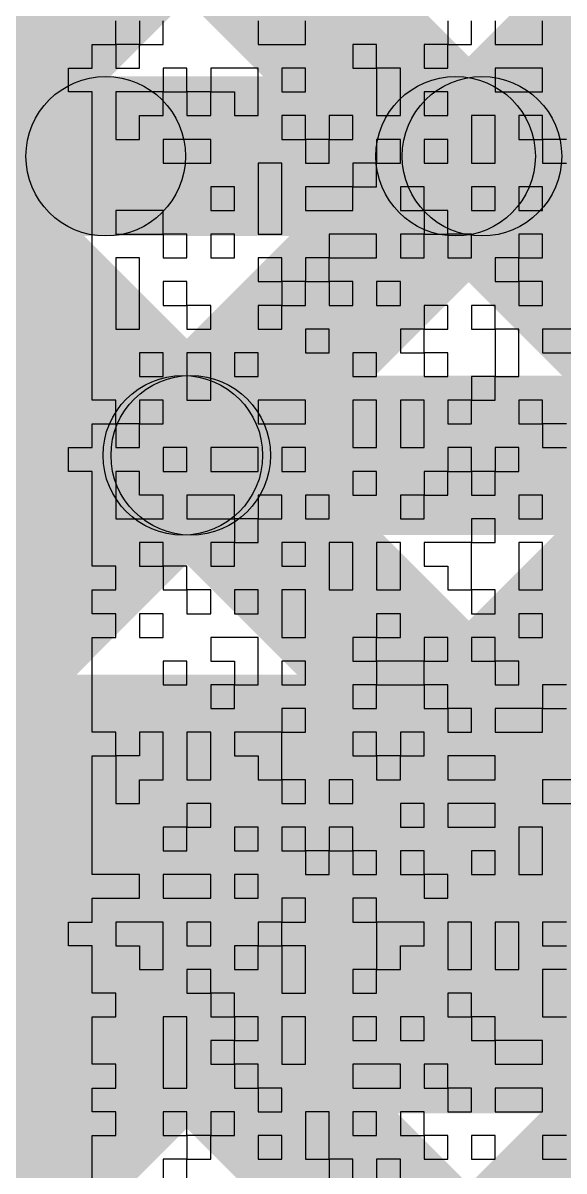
# Model space of a CAD drawing. Header units: millimetres. Extents: x -0.24 to 2.5, y 0 to 2.55.
# Drawn here: x 0.9739 to 1.001, y 0.3831 to 0.4407 of the extents above; entities that cross this region are included whole.
import ezdxf

# ---------------------------------------------------------------- set-up
doc = ezdxf.new("R2010")
doc.units = ezdxf.units.MM
doc.header["$MEASUREMENT"] = 0
for name, color, linetype in [('BottomLayer', 5, 'Continuous'), ('TopLayer', 1, 'Continuous'), ('TopOverlay', 2, 'Continuous')]:
    doc.layers.add(name, color=color, linetype=linetype)

msp = doc.modelspace()

# ---------------------------------------------------------------- hatches: boundary and pattern name
at = {"layer": 'BottomLayer'}
for points in [[(0.829172, 0.594723), (0.834828, 0.60038), (1.024719, 0.410489), (1.019062, 0.404832)], [(0.829172, 0.566439), (0.834828, 0.572095), (1.159828, 0.247095), (1.154172, 0.241439)], [(0.834828, 0.294586), (0.829172, 0.300243), (1.096908, 0.56798), (1.102565, 0.562323)], [(0.834828, 0.266302), (0.829172, 0.271959), (1.117172, 0.559959), (1.122828, 0.554302)], [(0.834828, 0.238018), (0.829172, 0.243675), (1.132325, 0.546828), (1.137982, 0.541172)], [(0.829172, 0.538154), (0.834828, 0.543811), (1.159828, 0.218811), (1.154172, 0.213154)], [(0.834828, 0.209733), (0.829172, 0.21539), (1.017405, 0.403624), (1.023062, 0.397967)]]:
    msp.add_hatch(color=5, dxfattribs=at).paths.add_polyline_path(points)
at = {"layer": 'TopLayer'}
for points in [[(0.771, 0.43), (0.771, 0.438), (0.978, 0.438), (0.978, 0.43)], [(0.978, 0.43), (0.978, 0.438), (1.033, 0.438), (1.033, 0.43)], [(0.978, 0.43), (0.978, 0.438), (1.033, 0.438), (1.033, 0.43)], [(0.964439, 0.431172), (0.970095, 0.436828), (0.985095, 0.421828), (0.979439, 0.416172)], [(0.984698, 0.416172), (0.979041, 0.421828), (0.994041, 0.436828), (0.999698, 0.431172)], [(0.992723, 0.431172), (0.99838, 0.436828), (1.01338, 0.421828), (1.007723, 0.416172)], [(0.952, 0.415), (0.952, 0.423), (1.044972, 0.423), (1.044972, 0.415)], [(0.952, 0.386), (0.952, 0.408), (1.051, 0.408), (1.051, 0.386)]]:
    msp.add_hatch(color=1, dxfattribs=at).paths.add_polyline_path(points)
h = msp.add_hatch(color=1, dxfattribs=at)
edge = h.paths.add_edge_path()
edge.add_arc((0.978, 0.434), 0.004, 0, 360)
h = msp.add_hatch(color=1, dxfattribs=at)
edge = h.paths.add_edge_path()
edge.add_arc((0.978, 0.434), 0.004, 0, 360)
h = msp.add_hatch(color=1, dxfattribs=at)
edge = h.paths.add_edge_path()
edge.add_arc((0.978, 0.434), 0.004, 0, 360)
h = msp.add_hatch(color=1, dxfattribs=at)
edge = h.paths.add_edge_path()
edge.add_arc((0.995551, 0.434), 0.004, 0, 360)
h = msp.add_hatch(color=1, dxfattribs=at)
edge = h.paths.add_edge_path()
edge.add_arc((0.996869, 0.434), 0.004, 0, 360)
h = msp.add_hatch(color=1, dxfattribs=at)
edge = h.paths.add_edge_path()
edge.add_arc((0.981869, 0.419), 0.004, 0, 360)
h = msp.add_hatch(color=1, dxfattribs=at)
edge = h.paths.add_edge_path()
edge.add_arc((0.982267, 0.419), 0.004, 0, 360)

# ---------------------------------------------------------------- linework, layer by layer
for centre in [(0.978, 0.434), (0.978, 0.434), (0.978, 0.434), (0.995551, 0.434), (0.996869, 0.434), (0.981869, 0.419), (0.982267, 0.419)]:
    msp.add_circle(centre, 0.004, dxfattribs=at)
at = {"layer": 'TopOverlay'}
for p, q in [((0.978508, 0.439602), (0.978508, 0.440791)), ((0.979697, 0.440791), (0.979697, 0.439602)), ((0.980886, 0.439602), (0.980886, 0.440791)), ((0.985644, 0.440791), (0.985644, 0.439602)), ((0.988022, 0.439602), (0.988022, 0.440791)), ((0.995158, 0.440791), (0.995158, 0.439602)), ((0.996347, 0.439602), (0.996347, 0.440791)), ((0.997536, 0.440791), (0.997536, 0.439602)), ((0.999915, 0.439602), (0.999915, 0.440791)), ((0.977319, 0.438413), (0.977319, 0.439602)), ((0.977319, 0.439602), (0.978508, 0.439602)), ((0.978508, 0.439602), (0.978508, 0.438413)), ((0.979697, 0.439602), (0.978508, 0.439602)), ((0.979697, 0.438413), (0.979697, 0.439602)), ((0.979697, 0.439602), (0.980886, 0.439602)), ((0.985644, 0.439602), (0.988022, 0.439602)), ((0.99159, 0.439602), (0.990401, 0.439602)), ((0.990401, 0.439602), (0.990401, 0.438413)), ((0.99159, 0.438413), (0.99159, 0.439602)), ((0.995158, 0.439602), (0.993968, 0.439602)), ((0.993968, 0.439602), (0.993968, 0.438413)), ((0.995158, 0.439602), (0.996347, 0.439602)), ((0.995158, 0.438413), (0.995158, 0.439602)), ((0.997536, 0.439602), (0.999915, 0.439602)), ((0.976129, 0.437223), (0.976129, 0.438413)), ((0.976129, 0.438413), (0.977319, 0.438413)), ((0.978508, 0.438413), (0.979697, 0.438413)), ((0.982076, 0.438413), (0.980886, 0.438413)), ((0.980886, 0.438413), (0.980886, 0.437223)), ((0.982076, 0.437223), (0.982076, 0.438413)), ((0.985644, 0.438413), (0.983265, 0.438413)), ((0.983265, 0.438413), (0.983265, 0.437223)), ((0.985644, 0.437223), (0.985644, 0.438413)), ((0.988022, 0.438413), (0.986833, 0.438413)), ((0.986833, 0.438413), (0.986833, 0.437223)), ((0.988022, 0.437223), (0.988022, 0.438413)), ((0.990401, 0.438413), (0.99159, 0.438413)), ((0.99159, 0.438413), (0.99159, 0.437223)), ((0.992779, 0.438413), (0.99159, 0.438413)), ((0.992779, 0.437223), (0.992779, 0.438413)), ((0.993968, 0.438413), (0.995158, 0.438413)), ((0.999915, 0.438413), (0.997536, 0.438413)), ((0.997536, 0.438413), (0.997536, 0.437223)), ((0.999915, 0.437223), (0.999915, 0.438413)), ((0.977319, 0.437223), (0.976129, 0.437223)), ((0.977319, 0.436034), (0.977319, 0.437223)), ((0.980886, 0.437223), (0.978508, 0.437223)), ((0.978508, 0.437223), (0.978508, 0.436034)), ((0.980886, 0.437223), (0.982076, 0.437223)), ((0.980886, 0.436034), (0.980886, 0.437223)), ((0.982076, 0.437223), (0.982076, 0.436034)), ((0.983265, 0.437223), (0.982076, 0.437223)), ((0.983265, 0.437223), (0.984454, 0.437223)), ((0.983265, 0.436034), (0.983265, 0.437223)), ((0.984454, 0.437223), (0.984454, 0.436034)), ((0.985644, 0.436034), (0.985644, 0.437223)), ((0.986833, 0.437223), (0.988022, 0.437223)), ((0.99159, 0.437223), (0.99159, 0.436034)), ((0.992779, 0.436034), (0.992779, 0.437223)), ((0.995158, 0.437223), (0.993968, 0.437223)), ((0.993968, 0.437223), (0.993968, 0.436034)), ((0.995158, 0.436034), (0.995158, 0.437223)), ((0.997536, 0.437223), (0.999915, 0.437223)), ((0.977319, 0.434845), (0.977319, 0.436034)), ((0.978508, 0.436034), (0.978508, 0.434845)), ((0.979697, 0.434845), (0.979697, 0.436034)), ((0.979697, 0.436034), (0.980886, 0.436034)), ((0.982076, 0.436034), (0.983265, 0.436034)), ((0.984454, 0.436034), (0.985644, 0.436034)), ((0.988022, 0.436034), (0.986833, 0.436034)), ((0.986833, 0.436034), (0.986833, 0.434845)), ((0.988022, 0.434845), (0.988022, 0.436034)), ((0.990401, 0.436034), (0.989211, 0.436034)), ((0.989211, 0.436034), (0.989211, 0.434845)), ((0.990401, 0.434845), (0.990401, 0.436034)), ((0.99159, 0.436034), (0.992779, 0.436034)), ((0.993968, 0.436034), (0.995158, 0.436034)), ((0.997536, 0.436034), (0.996347, 0.436034)), ((0.996347, 0.436034), (0.996347, 0.434845)), ((0.997536, 0.434845), (0.997536, 0.436034)), ((0.999915, 0.436034), (0.998725, 0.436034)), ((0.998725, 0.436034), (0.998725, 0.434845)), ((0.999915, 0.434845), (0.999915, 0.436034)), ((0.977319, 0.433656), (0.977319, 0.434845)), ((0.978508, 0.434845), (0.979697, 0.434845)), ((0.983265, 0.434845), (0.980886, 0.434845)), ((0.980886, 0.434845), (0.980886, 0.433656)), ((0.983265, 0.433656), (0.983265, 0.434845)), ((0.986833, 0.434845), (0.988022, 0.434845)), ((0.988022, 0.434845), (0.988022, 0.433656)), ((0.989211, 0.434845), (0.988022, 0.434845)), ((0.989211, 0.434845), (0.990401, 0.434845)), ((0.989211, 0.433656), (0.989211, 0.434845)), ((0.992779, 0.434845), (0.99159, 0.434845)), ((0.99159, 0.434845), (0.99159, 0.433656)), ((0.992779, 0.433656), (0.992779, 0.434845)), ((0.995158, 0.434845), (0.993968, 0.434845)), ((0.993968, 0.434845), (0.993968, 0.433656)), ((0.995158, 0.433656), (0.995158, 0.434845)), ((0.996347, 0.434845), (0.996347, 0.433656)), ((0.997536, 0.433656), (0.997536, 0.434845)), ((0.998725, 0.434845), (0.999915, 0.434845)), ((0.999915, 0.434845), (0.999915, 0.433656)), ((1.001104, 0.434845), (0.999915, 0.434845)), ((0.977319, 0.432466), (0.977319, 0.433656)), ((0.980886, 0.433656), (0.983265, 0.433656)), ((0.986833, 0.433656), (0.985644, 0.433656)), ((0.985644, 0.433656), (0.985644, 0.432466)), ((0.986833, 0.432466), (0.986833, 0.433656)), ((0.988022, 0.433656), (0.989211, 0.433656)), ((0.99159, 0.433656), (0.990401, 0.433656)), ((0.990401, 0.433656), (0.990401, 0.432466)), ((0.99159, 0.433656), (0.992779, 0.433656)), ((0.99159, 0.432466), (0.99159, 0.433656)), ((0.993968, 0.433656), (0.995158, 0.433656)), ((0.996347, 0.433656), (0.997536, 0.433656)), ((0.999915, 0.433656), (1.001104, 0.433656)), ((0.977319, 0.431277), (0.977319, 0.432466)), ((0.984454, 0.432466), (0.983265, 0.432466)), ((0.983265, 0.432466), (0.983265, 0.431277)), ((0.984454, 0.431277), (0.984454, 0.432466)), ((0.985644, 0.432466), (0.985644, 0.431277)), ((0.986833, 0.431277), (0.986833, 0.432466)), ((0.990401, 0.432466), (0.988022, 0.432466)), ((0.988022, 0.432466), (0.988022, 0.431277)), ((0.990401, 0.432466), (0.99159, 0.432466)), ((0.990401, 0.431277), (0.990401, 0.432466)), ((0.993968, 0.432466), (0.992779, 0.432466)), ((0.992779, 0.432466), (0.992779, 0.431277)), ((0.993968, 0.431277), (0.993968, 0.432466)), ((0.997536, 0.432466), (0.996347, 0.432466)), ((0.996347, 0.432466), (0.996347, 0.431277)), ((0.997536, 0.431277), (0.997536, 0.432466)), ((0.999915, 0.432466), (0.998725, 0.432466)), ((0.998725, 0.432466), (0.998725, 0.431277)), ((0.999915, 0.431277), (0.999915, 0.432466)), ((0.977319, 0.430088), (0.977319, 0.431277)), ((0.980886, 0.431277), (0.978508, 0.431277)), ((0.978508, 0.431277), (0.978508, 0.430088)), ((0.980886, 0.430088), (0.980886, 0.431277)), ((0.983265, 0.431277), (0.984454, 0.431277)), ((0.985644, 0.431277), (0.985644, 0.430088)), ((0.986833, 0.430088), (0.986833, 0.431277)), ((0.988022, 0.431277), (0.990401, 0.431277)), ((0.992779, 0.431277), (0.993968, 0.431277)), ((0.993968, 0.431277), (0.993968, 0.430088)), ((0.995158, 0.431277), (0.993968, 0.431277)), ((0.995158, 0.430088), (0.995158, 0.431277)), ((0.996347, 0.431277), (0.997536, 0.431277)), ((0.998725, 0.431277), (0.999915, 0.431277)), ((0.977319, 0.428899), (0.977319, 0.430088)), ((0.978508, 0.430088), (0.980886, 0.430088)), ((0.980886, 0.430088), (0.980886, 0.428899)), ((0.982076, 0.430088), (0.980886, 0.430088)), ((0.982076, 0.428899), (0.982076, 0.430088)), ((0.984454, 0.430088), (0.983265, 0.430088)), ((0.983265, 0.430088), (0.983265, 0.428899)), ((0.984454, 0.428899), (0.984454, 0.430088)), ((0.985644, 0.430088), (0.986833, 0.430088)), ((0.99159, 0.430088), (0.989211, 0.430088)), ((0.989211, 0.430088), (0.989211, 0.428899)), ((0.99159, 0.428899), (0.99159, 0.430088)), ((0.993968, 0.430088), (0.992779, 0.430088)), ((0.992779, 0.430088), (0.992779, 0.428899)), ((0.993968, 0.430088), (0.995158, 0.430088)), ((0.993968, 0.428899), (0.993968, 0.430088)), ((0.995158, 0.430088), (0.995158, 0.428899)), ((0.996347, 0.430088), (0.995158, 0.430088)), ((0.996347, 0.428899), (0.996347, 0.430088)), ((0.999915, 0.430088), (0.998725, 0.430088)), ((0.998725, 0.430088), (0.998725, 0.428899)), ((0.999915, 0.428899), (0.999915, 0.430088)), ((0.977319, 0.42771), (0.977319, 0.428899)), ((0.979697, 0.428899), (0.978508, 0.428899)), ((0.978508, 0.428899), (0.978508, 0.42771)), ((0.979697, 0.42771), (0.979697, 0.428899)), ((0.980886, 0.428899), (0.982076, 0.428899)), ((0.983265, 0.428899), (0.984454, 0.428899)), ((0.986833, 0.428899), (0.985644, 0.428899)), ((0.985644, 0.428899), (0.985644, 0.42771)), ((0.986833, 0.42771), (0.986833, 0.428899)), ((0.989211, 0.428899), (0.988022, 0.428899)), ((0.988022, 0.428899), (0.988022, 0.42771)), ((0.989211, 0.428899), (0.99159, 0.428899)), ((0.989211, 0.42771), (0.989211, 0.428899)), ((0.992779, 0.428899), (0.993968, 0.428899)), ((0.995158, 0.428899), (0.996347, 0.428899)), ((0.998725, 0.428899), (0.997536, 0.428899)), ((0.997536, 0.428899), (0.997536, 0.42771)), ((0.998725, 0.428899), (0.999915, 0.428899)), ((0.998725, 0.42771), (0.998725, 0.428899)), ((0.977319, 0.42652), (0.977319, 0.42771)), ((0.978508, 0.42771), (0.978508, 0.42652)), ((0.979697, 0.42652), (0.979697, 0.42771)), ((0.982076, 0.42771), (0.980886, 0.42771)), ((0.980886, 0.42771), (0.980886, 0.42652)), ((0.982076, 0.42652), (0.982076, 0.42771)), ((0.985644, 0.42771), (0.986833, 0.42771)), ((0.986833, 0.42771), (0.986833, 0.42652)), ((0.988022, 0.42771), (0.986833, 0.42771)), ((0.988022, 0.42771), (0.989211, 0.42771)), ((0.988022, 0.42652), (0.988022, 0.42771)), ((0.989211, 0.42771), (0.989211, 0.42652)), ((0.990401, 0.42771), (0.989211, 0.42771)), ((0.990401, 0.42652), (0.990401, 0.42771)), ((0.992779, 0.42771), (0.99159, 0.42771)), ((0.99159, 0.42771), (0.99159, 0.42652)), ((0.992779, 0.42652), (0.992779, 0.42771)), ((0.997536, 0.42771), (0.998725, 0.42771)), ((0.998725, 0.42771), (0.998725, 0.42652)), ((0.999915, 0.42771), (0.998725, 0.42771)), ((0.999915, 0.42652), (0.999915, 0.42771)), ((0.977319, 0.425331), (0.977319, 0.42652)), ((0.978508, 0.42652), (0.978508, 0.425331)), ((0.979697, 0.425331), (0.979697, 0.42652)), ((0.980886, 0.42652), (0.982076, 0.42652)), ((0.982076, 0.42652), (0.982076, 0.425331)), ((0.983265, 0.42652), (0.982076, 0.42652)), ((0.983265, 0.425331), (0.983265, 0.42652)), ((0.986833, 0.42652), (0.985644, 0.42652)), ((0.985644, 0.42652), (0.985644, 0.425331)), ((0.986833, 0.42652), (0.988022, 0.42652)), ((0.986833, 0.425331), (0.986833, 0.42652)), ((0.989211, 0.42652), (0.990401, 0.42652)), ((0.99159, 0.42652), (0.992779, 0.42652)), ((0.995158, 0.42652), (0.993968, 0.42652)), ((0.993968, 0.42652), (0.993968, 0.425331)), ((0.995158, 0.425331), (0.995158, 0.42652)), ((0.997536, 0.42652), (0.996347, 0.42652)), ((0.996347, 0.42652), (0.996347, 0.425331)), ((0.997536, 0.425331), (0.997536, 0.42652)), ((0.998725, 0.42652), (0.999915, 0.42652)), ((0.977319, 0.424142), (0.977319, 0.425331)), ((0.978508, 0.425331), (0.979697, 0.425331)), ((0.982076, 0.425331), (0.983265, 0.425331)), ((0.985644, 0.425331), (0.986833, 0.425331)), ((0.989211, 0.425331), (0.988022, 0.425331)), ((0.988022, 0.425331), (0.988022, 0.424142)), ((0.989211, 0.424142), (0.989211, 0.425331)), ((0.993968, 0.425331), (0.992779, 0.425331)), ((0.992779, 0.425331), (0.992779, 0.424142)), ((0.993968, 0.425331), (0.995158, 0.425331)), ((0.993968, 0.424142), (0.993968, 0.425331)), ((0.996347, 0.425331), (0.997536, 0.425331)), ((0.997536, 0.425331), (0.997536, 0.424142)), ((0.998725, 0.425331), (0.997536, 0.425331)), ((0.998725, 0.424142), (0.998725, 0.425331)), ((1.002293, 0.425331), (0.999915, 0.425331)), ((0.999915, 0.425331), (0.999915, 0.424142)), ((0.977319, 0.422952), (0.977319, 0.424142)), ((0.980886, 0.424142), (0.979697, 0.424142)), ((0.979697, 0.424142), (0.979697, 0.422952)), ((0.980886, 0.422952), (0.980886, 0.424142)), ((0.983265, 0.424142), (0.982076, 0.424142)), ((0.982076, 0.424142), (0.982076, 0.422952)), ((0.983265, 0.422952), (0.983265, 0.424142)), ((0.985644, 0.424142), (0.984454, 0.424142)), ((0.984454, 0.424142), (0.984454, 0.422952)), ((0.985644, 0.422952), (0.985644, 0.424142)), ((0.988022, 0.424142), (0.989211, 0.424142)), ((0.99159, 0.424142), (0.990401, 0.424142)), ((0.990401, 0.424142), (0.990401, 0.422952)), ((0.99159, 0.422952), (0.99159, 0.424142)), ((0.992779, 0.424142), (0.993968, 0.424142)), ((0.993968, 0.424142), (0.993968, 0.422952)), ((0.995158, 0.424142), (0.993968, 0.424142)), ((0.995158, 0.422952), (0.995158, 0.424142)), ((0.997536, 0.424142), (0.997536, 0.422952)), ((0.998725, 0.422952), (0.998725, 0.424142)), ((0.999915, 0.424142), (1.002293, 0.424142)), ((0.977319, 0.421763), (0.977319, 0.422952)), ((0.979697, 0.422952), (0.980886, 0.422952)), ((0.982076, 0.422952), (0.982076, 0.421763)), ((0.983265, 0.421763), (0.983265, 0.422952)), ((0.984454, 0.422952), (0.985644, 0.422952)), ((0.990401, 0.422952), (0.99159, 0.422952)), ((0.993968, 0.422952), (0.995158, 0.422952)), ((0.997536, 0.422952), (0.996347, 0.422952)), ((0.996347, 0.422952), (0.996347, 0.421763)), ((0.997536, 0.422952), (0.998725, 0.422952)), ((0.997536, 0.421763), (0.997536, 0.422952)), ((0.978508, 0.421763), (0.977319, 0.421763)), ((0.978508, 0.420574), (0.978508, 0.421763)), ((0.980886, 0.421763), (0.979697, 0.421763)), ((0.979697, 0.421763), (0.979697, 0.420574)), ((0.980886, 0.420574), (0.980886, 0.421763)), ((0.982076, 0.421763), (0.983265, 0.421763)), ((0.988022, 0.421763), (0.985644, 0.421763)), ((0.985644, 0.421763), (0.985644, 0.420574)), ((0.988022, 0.420574), (0.988022, 0.421763)), ((0.99159, 0.421763), (0.990401, 0.421763)), ((0.990401, 0.421763), (0.990401, 0.420574)), ((0.99159, 0.420574), (0.99159, 0.421763)), ((0.993968, 0.421763), (0.992779, 0.421763)), ((0.992779, 0.421763), (0.992779, 0.420574)), ((0.993968, 0.420574), (0.993968, 0.421763)), ((0.996347, 0.421763), (0.995158, 0.421763)), ((0.995158, 0.421763), (0.995158, 0.420574)), ((0.996347, 0.421763), (0.997536, 0.421763)), ((0.996347, 0.420574), (0.996347, 0.421763)), ((0.999915, 0.421763), (0.998725, 0.421763)), ((0.998725, 0.421763), (0.998725, 0.420574)), ((0.999915, 0.420574), (0.999915, 0.421763)), ((0.977319, 0.419385), (0.977319, 0.420574)), ((0.977319, 0.420574), (0.978508, 0.420574)), ((0.978508, 0.420574), (0.978508, 0.419385)), ((0.979697, 0.420574), (0.978508, 0.420574)), ((0.979697, 0.419385), (0.979697, 0.420574)), ((0.979697, 0.420574), (0.980886, 0.420574)), ((0.985644, 0.420574), (0.988022, 0.420574)), ((0.990401, 0.420574), (0.990401, 0.419385)), ((0.99159, 0.419385), (0.99159, 0.420574)), ((0.992779, 0.420574), (0.992779, 0.419385)), ((0.993968, 0.419385), (0.993968, 0.420574)), ((0.995158, 0.420574), (0.996347, 0.420574)), ((0.998725, 0.420574), (0.999915, 0.420574)), ((0.999915, 0.420574), (0.999915, 0.419385)), ((1.001104, 0.420574), (0.999915, 0.420574)), ((0.976129, 0.418195), (0.976129, 0.419385)), ((0.976129, 0.419385), (0.977319, 0.419385)), ((0.978508, 0.419385), (0.979697, 0.419385)), ((0.982076, 0.419385), (0.980886, 0.419385)), ((0.980886, 0.419385), (0.980886, 0.418195)), ((0.982076, 0.418195), (0.982076, 0.419385)), ((0.985644, 0.419385), (0.983265, 0.419385)), ((0.983265, 0.419385), (0.983265, 0.418195)), ((0.985644, 0.418195), (0.985644, 0.419385)), ((0.988022, 0.419385), (0.986833, 0.419385)), ((0.986833, 0.419385), (0.986833, 0.418195)), ((0.988022, 0.418195), (0.988022, 0.419385)), ((0.990401, 0.419385), (0.99159, 0.419385)), ((0.992779, 0.419385), (0.993968, 0.419385)), ((0.996347, 0.419385), (0.995158, 0.419385)), ((0.995158, 0.419385), (0.995158, 0.418195)), ((0.996347, 0.418195), (0.996347, 0.419385)), ((0.998725, 0.419385), (0.997536, 0.419385)), ((0.997536, 0.419385), (0.997536, 0.418195)), ((0.998725, 0.418195), (0.998725, 0.419385)), ((0.999915, 0.419385), (1.001104, 0.419385)), ((0.977319, 0.418195), (0.976129, 0.418195)), ((0.977319, 0.417006), (0.977319, 0.418195)), ((0.979697, 0.418195), (0.978508, 0.418195)), ((0.978508, 0.418195), (0.978508, 0.417006)), ((0.979697, 0.417006), (0.979697, 0.418195)), ((0.980886, 0.418195), (0.982076, 0.418195)), ((0.983265, 0.418195), (0.985644, 0.418195)), ((0.986833, 0.418195), (0.988022, 0.418195)), ((0.99159, 0.418195), (0.990401, 0.418195)), ((0.990401, 0.418195), (0.990401, 0.417006)), ((0.99159, 0.417006), (0.99159, 0.418195)), ((0.995158, 0.418195), (0.993968, 0.418195)), ((0.993968, 0.418195), (0.993968, 0.417006)), ((0.995158, 0.418195), (0.996347, 0.418195)), ((0.995158, 0.417006), (0.995158, 0.418195)), ((0.996347, 0.418195), (0.996347, 0.417006)), ((0.997536, 0.418195), (0.996347, 0.418195)), ((0.997536, 0.418195), (0.998725, 0.418195)), ((0.997536, 0.417006), (0.997536, 0.418195)), ((0.977319, 0.415817), (0.977319, 0.417006)), ((0.978508, 0.417006), (0.978508, 0.415817)), ((0.980886, 0.417006), (0.979697, 0.417006)), ((0.980886, 0.415817), (0.980886, 0.417006)), ((0.984454, 0.417006), (0.982076, 0.417006)), ((0.982076, 0.417006), (0.982076, 0.415817)), ((0.984454, 0.415817), (0.984454, 0.417006)), ((0.986833, 0.417006), (0.985644, 0.417006)), ((0.985644, 0.417006), (0.985644, 0.415817)), ((0.986833, 0.415817), (0.986833, 0.417006)), ((0.989211, 0.417006), (0.988022, 0.417006)), ((0.988022, 0.417006), (0.988022, 0.415817)), ((0.989211, 0.415817), (0.989211, 0.417006)), ((0.990401, 0.417006), (0.99159, 0.417006)), ((0.993968, 0.417006), (0.992779, 0.417006)), ((0.992779, 0.417006), (0.992779, 0.415817)), ((0.993968, 0.417006), (0.995158, 0.417006)), ((0.993968, 0.415817), (0.993968, 0.417006)), ((0.996347, 0.417006), (0.997536, 0.417006)), ((0.999915, 0.417006), (0.998725, 0.417006)), ((0.998725, 0.417006), (0.998725, 0.415817)), ((0.999915, 0.415817), (0.999915, 0.417006)), ((0.977319, 0.414628), (0.977319, 0.415817)), ((0.978508, 0.415817), (0.980886, 0.415817)), ((0.982076, 0.415817), (0.984454, 0.415817)), ((0.984454, 0.415817), (0.984454, 0.414628)), ((0.985644, 0.415817), (0.984454, 0.415817)), ((0.985644, 0.415817), (0.986833, 0.415817)), ((0.985644, 0.414628), (0.985644, 0.415817)), ((0.988022, 0.415817), (0.989211, 0.415817)), ((0.992779, 0.415817), (0.993968, 0.415817)), ((0.997536, 0.415817), (0.996347, 0.415817)), ((0.996347, 0.415817), (0.996347, 0.414628)), ((0.997536, 0.414628), (0.997536, 0.415817)), ((0.998725, 0.415817), (0.999915, 0.415817)), ((0.977319, 0.413438), (0.977319, 0.414628)), ((0.980886, 0.414628), (0.979697, 0.414628)), ((0.979697, 0.414628), (0.979697, 0.413438)), ((0.980886, 0.413438), (0.980886, 0.414628)), ((0.984454, 0.414628), (0.983265, 0.414628)), ((0.983265, 0.414628), (0.983265, 0.413438)), ((0.984454, 0.414628), (0.985644, 0.414628)), ((0.984454, 0.413438), (0.984454, 0.414628)), ((0.988022, 0.414628), (0.986833, 0.414628)), ((0.986833, 0.414628), (0.986833, 0.413438)), ((0.988022, 0.413438), (0.988022, 0.414628)), ((0.990401, 0.414628), (0.989211, 0.414628)), ((0.989211, 0.414628), (0.989211, 0.413438)), ((0.990401, 0.413438), (0.990401, 0.414628)), ((0.992779, 0.414628), (0.99159, 0.414628)), ((0.99159, 0.414628), (0.99159, 0.413438)), ((0.992779, 0.413438), (0.992779, 0.414628)), ((0.996347, 0.414628), (0.993968, 0.414628)), ((0.993968, 0.414628), (0.993968, 0.413438)), ((0.996347, 0.414628), (0.997536, 0.414628)), ((0.996347, 0.413438), (0.996347, 0.414628)), ((0.999915, 0.414628), (0.998725, 0.414628)), ((0.998725, 0.414628), (0.998725, 0.413438)), ((0.999915, 0.413438), (0.999915, 0.414628)), ((0.978508, 0.413438), (0.977319, 0.413438)), ((0.978508, 0.412249), (0.978508, 0.413438)), ((0.979697, 0.413438), (0.980886, 0.413438)), ((0.980886, 0.413438), (0.980886, 0.412249)), ((0.982076, 0.413438), (0.980886, 0.413438)), ((0.982076, 0.412249), (0.982076, 0.413438)), ((0.983265, 0.413438), (0.984454, 0.413438)), ((0.986833, 0.413438), (0.988022, 0.413438)), ((0.989211, 0.413438), (0.989211, 0.412249)), ((0.990401, 0.412249), (0.990401, 0.413438)), ((0.99159, 0.413438), (0.99159, 0.412249)), ((0.992779, 0.412249), (0.992779, 0.413438)), ((0.993968, 0.413438), (0.995158, 0.413438)), ((0.995158, 0.413438), (0.995158, 0.412249)), ((0.996347, 0.412249), (0.996347, 0.413438)), ((0.998725, 0.413438), (0.998725, 0.412249)), ((0.999915, 0.412249), (0.999915, 0.413438)), ((0.977319, 0.41106), (0.977319, 0.412249)), ((0.977319, 0.412249), (0.978508, 0.412249)), ((0.980886, 0.412249), (0.982076, 0.412249)), ((0.982076, 0.412249), (0.982076, 0.41106)), ((0.983265, 0.412249), (0.982076, 0.412249)), ((0.983265, 0.41106), (0.983265, 0.412249)), ((0.985644, 0.412249), (0.984454, 0.412249)), ((0.984454, 0.412249), (0.984454, 0.41106)), ((0.985644, 0.41106), (0.985644, 0.412249)), ((0.988022, 0.412249), (0.986833, 0.412249)), ((0.986833, 0.412249), (0.986833, 0.41106)), ((0.988022, 0.41106), (0.988022, 0.412249)), ((0.989211, 0.412249), (0.990401, 0.412249)), ((0.99159, 0.412249), (0.992779, 0.412249)), ((0.995158, 0.412249), (0.996347, 0.412249)), ((0.996347, 0.412249), (0.996347, 0.41106)), ((0.997536, 0.412249), (0.996347, 0.412249)), ((0.997536, 0.41106), (0.997536, 0.412249)), ((0.998725, 0.412249), (0.999915, 0.412249)), ((0.978508, 0.41106), (0.977319, 0.41106)), ((0.978508, 0.409871), (0.978508, 0.41106)), ((0.980886, 0.41106), (0.979697, 0.41106)), ((0.979697, 0.41106), (0.979697, 0.409871)), ((0.980886, 0.409871), (0.980886, 0.41106)), ((0.982076, 0.41106), (0.983265, 0.41106)), ((0.984454, 0.41106), (0.985644, 0.41106)), ((0.986833, 0.41106), (0.986833, 0.409871)), ((0.988022, 0.409871), (0.988022, 0.41106)), ((0.992779, 0.41106), (0.99159, 0.41106)), ((0.99159, 0.41106), (0.99159, 0.409871)), ((0.992779, 0.409871), (0.992779, 0.41106)), ((0.996347, 0.41106), (0.997536, 0.41106)), ((0.999915, 0.41106), (0.998725, 0.41106)), ((0.998725, 0.41106), (0.998725, 0.409871)), ((0.999915, 0.409871), (0.999915, 0.41106)), ((0.977319, 0.408681), (0.977319, 0.409871)), ((0.977319, 0.409871), (0.978508, 0.409871)), ((0.979697, 0.409871), (0.980886, 0.409871)), ((0.985644, 0.409871), (0.983265, 0.409871)), ((0.983265, 0.409871), (0.983265, 0.408681)), ((0.985644, 0.408681), (0.985644, 0.409871)), ((0.986833, 0.409871), (0.988022, 0.409871)), ((0.99159, 0.409871), (0.990401, 0.409871)), ((0.990401, 0.409871), (0.990401, 0.408681)), ((0.99159, 0.409871), (0.992779, 0.409871)), ((0.99159, 0.408681), (0.99159, 0.409871)), ((0.995158, 0.409871), (0.993968, 0.409871)), ((0.993968, 0.409871), (0.993968, 0.408681)), ((0.995158, 0.408681), (0.995158, 0.409871)), ((0.997536, 0.409871), (0.996347, 0.409871)), ((0.996347, 0.409871), (0.996347, 0.408681)), ((0.997536, 0.408681), (0.997536, 0.409871)), ((0.998725, 0.409871), (0.999915, 0.409871)), ((0.977319, 0.407492), (0.977319, 0.408681)), ((0.982076, 0.408681), (0.980886, 0.408681)), ((0.980886, 0.408681), (0.980886, 0.407492)), ((0.982076, 0.407492), (0.982076, 0.408681)), ((0.983265, 0.408681), (0.984454, 0.408681)), ((0.984454, 0.408681), (0.984454, 0.407492)), ((0.985644, 0.407492), (0.985644, 0.408681)), ((0.988022, 0.408681), (0.986833, 0.408681)), ((0.986833, 0.408681), (0.986833, 0.407492)), ((0.988022, 0.407492), (0.988022, 0.408681)), ((0.990401, 0.408681), (0.99159, 0.408681)), ((0.99159, 0.408681), (0.99159, 0.407492)), ((0.993968, 0.408681), (0.99159, 0.408681)), ((0.993968, 0.408681), (0.995158, 0.408681)), ((0.993968, 0.407492), (0.993968, 0.408681)), ((0.996347, 0.408681), (0.997536, 0.408681)), ((0.997536, 0.408681), (0.997536, 0.407492)), ((0.998725, 0.408681), (0.997536, 0.408681)), ((0.998725, 0.407492), (0.998725, 0.408681)), ((0.977319, 0.406303), (0.977319, 0.407492)), ((0.980886, 0.407492), (0.982076, 0.407492)), ((0.984454, 0.407492), (0.983265, 0.407492)), ((0.983265, 0.407492), (0.983265, 0.406303)), ((0.984454, 0.407492), (0.985644, 0.407492)), ((0.984454, 0.406303), (0.984454, 0.407492)), ((0.986833, 0.407492), (0.988022, 0.407492)), ((0.99159, 0.407492), (0.990401, 0.407492)), ((0.990401, 0.407492), (0.990401, 0.406303)), ((0.99159, 0.406303), (0.99159, 0.407492)), ((0.99159, 0.407492), (0.993968, 0.407492)), ((0.993968, 0.407492), (0.993968, 0.406303)), ((0.995158, 0.407492), (0.993968, 0.407492)), ((0.995158, 0.406303), (0.995158, 0.407492)), ((0.997536, 0.407492), (0.998725, 0.407492)), ((1.001104, 0.407492), (0.999915, 0.407492)), ((0.999915, 0.407492), (0.999915, 0.406303)), ((0.977319, 0.405114), (0.977319, 0.406303)), ((0.983265, 0.406303), (0.984454, 0.406303)), ((0.988022, 0.406303), (0.986833, 0.406303)), ((0.986833, 0.406303), (0.986833, 0.405114)), ((0.988022, 0.405114), (0.988022, 0.406303)), ((0.990401, 0.406303), (0.99159, 0.406303)), ((0.993968, 0.406303), (0.995158, 0.406303)), ((0.995158, 0.406303), (0.995158, 0.405114)), ((0.996347, 0.406303), (0.995158, 0.406303)), ((0.996347, 0.405114), (0.996347, 0.406303)), ((0.999915, 0.406303), (0.997536, 0.406303)), ((0.997536, 0.406303), (0.997536, 0.405114)), ((0.999915, 0.406303), (1.001104, 0.406303)), ((0.999915, 0.405114), (0.999915, 0.406303)), ((0.978508, 0.405114), (0.977319, 0.405114)), ((0.978508, 0.403924), (0.978508, 0.405114)), ((0.980886, 0.405114), (0.979697, 0.405114)), ((0.979697, 0.405114), (0.979697, 0.403924)), ((0.980886, 0.403924), (0.980886, 0.405114)), ((0.983265, 0.405114), (0.982076, 0.405114)), ((0.982076, 0.405114), (0.982076, 0.403924)), ((0.983265, 0.403924), (0.983265, 0.405114)), ((0.986833, 0.405114), (0.984454, 0.405114)), ((0.984454, 0.405114), (0.984454, 0.403924)), ((0.986833, 0.405114), (0.988022, 0.405114)), ((0.986833, 0.403924), (0.986833, 0.405114)), ((0.99159, 0.405114), (0.990401, 0.405114)), ((0.990401, 0.405114), (0.990401, 0.403924)), ((0.99159, 0.403924), (0.99159, 0.405114)), ((0.993968, 0.405114), (0.992779, 0.405114)), ((0.992779, 0.405114), (0.992779, 0.403924)), ((0.993968, 0.403924), (0.993968, 0.405114)), ((0.995158, 0.405114), (0.996347, 0.405114)), ((0.997536, 0.405114), (0.999915, 0.405114)), ((0.977319, 0.402735), (0.977319, 0.403924)), ((0.977319, 0.403924), (0.978508, 0.403924)), ((0.978508, 0.403924), (0.978508, 0.402735)), ((0.979697, 0.403924), (0.978508, 0.403924)), ((0.980886, 0.402735), (0.980886, 0.403924)), ((0.982076, 0.403924), (0.982076, 0.402735)), ((0.983265, 0.402735), (0.983265, 0.403924)), ((0.984454, 0.403924), (0.985644, 0.403924)), ((0.985644, 0.403924), (0.985644, 0.402735)), ((0.986833, 0.402735), (0.986833, 0.403924)), ((0.990401, 0.403924), (0.99159, 0.403924)), ((0.99159, 0.403924), (0.99159, 0.402735)), ((0.992779, 0.403924), (0.99159, 0.403924)), ((0.992779, 0.403924), (0.993968, 0.403924)), ((0.992779, 0.402735), (0.992779, 0.403924)), ((0.997536, 0.403924), (0.995158, 0.403924)), ((0.995158, 0.403924), (0.995158, 0.402735)), ((0.997536, 0.402735), (0.997536, 0.403924)), ((0.977319, 0.401546), (0.977319, 0.402735)), ((0.978508, 0.402735), (0.978508, 0.401546)), ((0.979697, 0.401546), (0.979697, 0.402735)), ((0.979697, 0.402735), (0.980886, 0.402735)), ((0.982076, 0.402735), (0.983265, 0.402735)), ((0.985644, 0.402735), (0.986833, 0.402735)), ((0.986833, 0.402735), (0.986833, 0.401546)), ((0.988022, 0.402735), (0.986833, 0.402735)), ((0.988022, 0.401546), (0.988022, 0.402735)), ((0.990401, 0.402735), (0.989211, 0.402735)), ((0.989211, 0.402735), (0.989211, 0.401546)), ((0.990401, 0.401546), (0.990401, 0.402735)), ((0.99159, 0.402735), (0.992779, 0.402735)), ((0.995158, 0.402735), (0.997536, 0.402735)), ((1.002293, 0.402735), (0.999915, 0.402735)), ((0.999915, 0.402735), (0.999915, 0.401546)), ((0.977319, 0.400357), (0.977319, 0.401546)), ((0.978508, 0.401546), (0.979697, 0.401546)), ((0.983265, 0.401546), (0.982076, 0.401546)), ((0.982076, 0.401546), (0.982076, 0.400357)), ((0.983265, 0.400357), (0.983265, 0.401546)), ((0.986833, 0.401546), (0.988022, 0.401546)), ((0.989211, 0.401546), (0.990401, 0.401546)), ((0.993968, 0.401546), (0.992779, 0.401546)), ((0.992779, 0.401546), (0.992779, 0.400357)), ((0.993968, 0.400357), (0.993968, 0.401546)), ((0.997536, 0.401546), (0.995158, 0.401546)), ((0.995158, 0.401546), (0.995158, 0.400357)), ((0.997536, 0.400357), (0.997536, 0.401546)), ((0.999915, 0.401546), (1.002293, 0.401546)), ((0.977319, 0.399167), (0.977319, 0.400357)), ((0.982076, 0.400357), (0.980886, 0.400357)), ((0.980886, 0.400357), (0.980886, 0.399167)), ((0.982076, 0.400357), (0.983265, 0.400357)), ((0.982076, 0.399167), (0.982076, 0.400357)), ((0.985644, 0.400357), (0.984454, 0.400357)), ((0.984454, 0.400357), (0.984454, 0.399167)), ((0.985644, 0.399167), (0.985644, 0.400357)), ((0.988022, 0.400357), (0.986833, 0.400357)), ((0.986833, 0.400357), (0.986833, 0.399167)), ((0.988022, 0.399167), (0.988022, 0.400357)), ((0.990401, 0.400357), (0.989211, 0.400357)), ((0.989211, 0.400357), (0.989211, 0.399167)), ((0.990401, 0.399167), (0.990401, 0.400357)), ((0.992779, 0.400357), (0.993968, 0.400357)), ((0.995158, 0.400357), (0.997536, 0.400357)), ((0.999915, 0.400357), (0.998725, 0.400357)), ((0.998725, 0.400357), (0.998725, 0.399167)), ((0.999915, 0.399167), (0.999915, 0.400357)), ((0.977319, 0.397978), (0.977319, 0.399167)), ((0.980886, 0.399167), (0.982076, 0.399167)), ((0.984454, 0.399167), (0.985644, 0.399167)), ((0.986833, 0.399167), (0.988022, 0.399167)), ((0.988022, 0.399167), (0.988022, 0.397978)), ((0.989211, 0.399167), (0.988022, 0.399167)), ((0.989211, 0.399167), (0.990401, 0.399167)), ((0.989211, 0.397978), (0.989211, 0.399167)), ((0.990401, 0.399167), (0.990401, 0.397978)), ((0.99159, 0.399167), (0.990401, 0.399167)), ((0.99159, 0.397978), (0.99159, 0.399167)), ((0.993968, 0.399167), (0.992779, 0.399167)), ((0.992779, 0.399167), (0.992779, 0.397978)), ((0.993968, 0.397978), (0.993968, 0.399167)), ((0.997536, 0.399167), (0.996347, 0.399167)), ((0.996347, 0.399167), (0.996347, 0.397978)), ((0.997536, 0.397978), (0.997536, 0.399167)), ((0.998725, 0.399167), (0.998725, 0.397978)), ((0.999915, 0.397978), (0.999915, 0.399167)), ((0.979697, 0.397978), (0.977319, 0.397978)), ((0.979697, 0.396789), (0.979697, 0.397978)), ((0.983265, 0.397978), (0.980886, 0.397978)), ((0.980886, 0.397978), (0.980886, 0.396789)), ((0.983265, 0.396789), (0.983265, 0.397978)), ((0.985644, 0.397978), (0.984454, 0.397978)), ((0.984454, 0.397978), (0.984454, 0.396789)), ((0.985644, 0.396789), (0.985644, 0.397978)), ((0.988022, 0.397978), (0.989211, 0.397978)), ((0.990401, 0.397978), (0.99159, 0.397978)), ((0.992779, 0.397978), (0.993968, 0.397978)), ((0.993968, 0.397978), (0.993968, 0.396789)), ((0.995158, 0.397978), (0.993968, 0.397978)), ((0.995158, 0.396789), (0.995158, 0.397978)), ((0.996347, 0.397978), (0.997536, 0.397978)), ((0.998725, 0.397978), (0.999915, 0.397978)), ((0.977319, 0.395599), (0.977319, 0.396789)), ((0.977319, 0.396789), (0.979697, 0.396789)), ((0.980886, 0.396789), (0.983265, 0.396789)), ((0.984454, 0.396789), (0.985644, 0.396789)), ((0.988022, 0.396789), (0.986833, 0.396789)), ((0.986833, 0.396789), (0.986833, 0.395599)), ((0.988022, 0.395599), (0.988022, 0.396789)), ((0.99159, 0.396789), (0.990401, 0.396789)), ((0.990401, 0.396789), (0.990401, 0.395599)), ((0.99159, 0.395599), (0.99159, 0.396789)), ((0.993968, 0.396789), (0.995158, 0.396789)), ((0.976129, 0.39441), (0.976129, 0.395599)), ((0.976129, 0.395599), (0.977319, 0.395599)), ((0.980886, 0.395599), (0.978508, 0.395599)), ((0.978508, 0.395599), (0.978508, 0.39441)), ((0.980886, 0.39441), (0.980886, 0.395599)), ((0.983265, 0.395599), (0.982076, 0.395599)), ((0.982076, 0.395599), (0.982076, 0.39441)), ((0.983265, 0.39441), (0.983265, 0.395599)), ((0.986833, 0.395599), (0.985644, 0.395599)), ((0.985644, 0.395599), (0.985644, 0.39441)), ((0.986833, 0.395599), (0.988022, 0.395599)), ((0.986833, 0.39441), (0.986833, 0.395599)), ((0.990401, 0.395599), (0.99159, 0.395599)), ((0.99159, 0.395599), (0.99159, 0.39441)), ((0.993968, 0.395599), (0.99159, 0.395599)), ((0.993968, 0.39441), (0.993968, 0.395599)), ((0.996347, 0.395599), (0.995158, 0.395599)), ((0.995158, 0.395599), (0.995158, 0.39441)), ((0.996347, 0.39441), (0.996347, 0.395599)), ((0.998725, 0.395599), (0.997536, 0.395599)), ((0.997536, 0.395599), (0.997536, 0.39441)), ((0.998725, 0.39441), (0.998725, 0.395599)), ((1.001104, 0.395599), (0.999915, 0.395599)), ((0.999915, 0.395599), (0.999915, 0.39441)), ((0.977319, 0.39441), (0.976129, 0.39441)), ((0.977319, 0.393221), (0.977319, 0.39441)), ((0.978508, 0.39441), (0.979697, 0.39441)), ((0.979697, 0.39441), (0.979697, 0.393221)), ((0.980886, 0.393221), (0.980886, 0.39441)), ((0.982076, 0.39441), (0.983265, 0.39441)), ((0.985644, 0.39441), (0.984454, 0.39441)), ((0.984454, 0.39441), (0.984454, 0.393221)), ((0.985644, 0.393221), (0.985644, 0.39441)), ((0.985644, 0.39441), (0.986833, 0.39441)), ((0.986833, 0.39441), (0.986833, 0.393221)), ((0.988022, 0.39441), (0.986833, 0.39441)), ((0.988022, 0.393221), (0.988022, 0.39441)), ((0.99159, 0.39441), (0.99159, 0.393221)), ((0.992779, 0.393221), (0.992779, 0.39441)), ((0.992779, 0.39441), (0.993968, 0.39441)), ((0.995158, 0.39441), (0.995158, 0.393221)), ((0.996347, 0.393221), (0.996347, 0.39441)), ((0.997536, 0.39441), (0.997536, 0.393221)), ((0.998725, 0.393221), (0.998725, 0.39441)), ((0.999915, 0.39441), (1.001104, 0.39441)), ((0.977319, 0.392032), (0.977319, 0.393221)), ((0.979697, 0.393221), (0.980886, 0.393221)), ((0.983265, 0.393221), (0.982076, 0.393221)), ((0.982076, 0.393221), (0.982076, 0.392032)), ((0.983265, 0.392032), (0.983265, 0.393221)), ((0.984454, 0.393221), (0.985644, 0.393221)), ((0.986833, 0.393221), (0.986833, 0.392032)), ((0.988022, 0.392032), (0.988022, 0.393221)), ((0.99159, 0.393221), (0.990401, 0.393221)), ((0.990401, 0.393221), (0.990401, 0.392032)), ((0.99159, 0.393221), (0.992779, 0.393221)), ((0.99159, 0.392032), (0.99159, 0.393221)), ((0.995158, 0.393221), (0.996347, 0.393221)), ((0.997536, 0.393221), (0.998725, 0.393221)), ((1.001104, 0.393221), (0.999915, 0.393221)), ((0.999915, 0.393221), (0.999915, 0.392032)), ((0.978508, 0.392032), (0.977319, 0.392032)), ((0.978508, 0.390842), (0.978508, 0.392032)), ((0.982076, 0.392032), (0.983265, 0.392032)), ((0.983265, 0.392032), (0.983265, 0.390842)), ((0.984454, 0.392032), (0.983265, 0.392032)), ((0.984454, 0.390842), (0.984454, 0.392032)), ((0.986833, 0.392032), (0.988022, 0.392032)), ((0.990401, 0.392032), (0.99159, 0.392032)), ((0.996347, 0.392032), (0.995158, 0.392032)), ((0.995158, 0.392032), (0.995158, 0.390842)), ((0.996347, 0.390842), (0.996347, 0.392032)), ((0.999915, 0.392032), (0.999915, 0.390842)), ((0.977319, 0.389653), (0.977319, 0.390842)), ((0.977319, 0.390842), (0.978508, 0.390842)), ((0.982076, 0.390842), (0.980886, 0.390842)), ((0.980886, 0.390842), (0.980886, 0.389653)), ((0.982076, 0.389653), (0.982076, 0.390842)), ((0.983265, 0.390842), (0.984454, 0.390842)), ((0.984454, 0.390842), (0.984454, 0.389653)), ((0.985644, 0.390842), (0.984454, 0.390842)), ((0.985644, 0.389653), (0.985644, 0.390842)), ((0.988022, 0.390842), (0.986833, 0.390842)), ((0.986833, 0.390842), (0.986833, 0.389653)), ((0.988022, 0.389653), (0.988022, 0.390842)), ((0.99159, 0.390842), (0.990401, 0.390842)), ((0.990401, 0.390842), (0.990401, 0.389653)), ((0.99159, 0.389653), (0.99159, 0.390842)), ((0.993968, 0.390842), (0.992779, 0.390842)), ((0.992779, 0.390842), (0.992779, 0.389653)), ((0.993968, 0.389653), (0.993968, 0.390842)), ((0.995158, 0.390842), (0.996347, 0.390842)), ((0.996347, 0.390842), (0.996347, 0.389653)), ((0.997536, 0.390842), (0.996347, 0.390842)), ((0.997536, 0.389653), (0.997536, 0.390842)), ((0.999915, 0.390842), (1.001104, 0.390842)), ((0.977319, 0.388464), (0.977319, 0.389653)), ((0.980886, 0.389653), (0.980886, 0.388464)), ((0.982076, 0.388464), (0.982076, 0.389653)), ((0.984454, 0.389653), (0.983265, 0.389653)), ((0.983265, 0.389653), (0.983265, 0.388464)), ((0.984454, 0.389653), (0.985644, 0.389653)), ((0.984454, 0.388464), (0.984454, 0.389653)), ((0.986833, 0.389653), (0.986833, 0.388464)), ((0.988022, 0.388464), (0.988022, 0.389653)), ((0.990401, 0.389653), (0.99159, 0.389653)), ((0.992779, 0.389653), (0.993968, 0.389653)), ((0.996347, 0.389653), (0.997536, 0.389653)), ((0.997536, 0.389653), (0.997536, 0.388464)), ((0.999915, 0.389653), (0.997536, 0.389653)), ((0.999915, 0.388464), (0.999915, 0.389653)), ((0.978508, 0.388464), (0.977319, 0.388464)), ((0.978508, 0.387275), (0.978508, 0.388464)), ((0.980886, 0.388464), (0.980886, 0.387275)), ((0.982076, 0.387275), (0.982076, 0.388464)), ((0.983265, 0.388464), (0.984454, 0.388464)), ((0.984454, 0.388464), (0.984454, 0.387275)), ((0.985644, 0.388464), (0.984454, 0.388464)), ((0.985644, 0.387275), (0.985644, 0.388464)), ((0.986833, 0.388464), (0.988022, 0.388464)), ((0.992779, 0.388464), (0.990401, 0.388464)), ((0.990401, 0.388464), (0.990401, 0.387275)), ((0.992779, 0.387275), (0.992779, 0.388464)), ((0.995158, 0.388464), (0.993968, 0.388464)), ((0.993968, 0.388464), (0.993968, 0.387275)), ((0.995158, 0.387275), (0.995158, 0.388464)), ((0.997536, 0.388464), (0.999915, 0.388464)), ((0.977319, 0.386086), (0.977319, 0.387275)), ((0.977319, 0.387275), (0.978508, 0.387275)), ((0.980886, 0.387275), (0.982076, 0.387275)), ((0.984454, 0.387275), (0.985644, 0.387275)), ((0.985644, 0.387275), (0.985644, 0.386086)), ((0.986833, 0.387275), (0.985644, 0.387275)), ((0.986833, 0.386086), (0.986833, 0.387275)), ((0.990401, 0.387275), (0.992779, 0.387275)), ((0.993968, 0.387275), (0.995158, 0.387275)), ((0.995158, 0.387275), (0.995158, 0.386086)), ((0.996347, 0.387275), (0.995158, 0.387275)), ((0.996347, 0.386086), (0.996347, 0.387275)), ((0.999915, 0.387275), (0.997536, 0.387275)), ((0.997536, 0.387275), (0.997536, 0.386086)), ((0.999915, 0.386086), (0.999915, 0.387275)), ((0.978508, 0.386086), (0.977319, 0.386086)), ((0.978508, 0.384896), (0.978508, 0.386086)), ((0.982076, 0.386086), (0.980886, 0.386086)), ((0.980886, 0.386086), (0.980886, 0.384896)), ((0.982076, 0.384896), (0.982076, 0.386086)), ((0.984454, 0.386086), (0.983265, 0.386086)), ((0.983265, 0.386086), (0.983265, 0.384896)), ((0.984454, 0.384896), (0.984454, 0.386086)), ((0.985644, 0.386086), (0.986833, 0.386086)), ((0.989211, 0.386086), (0.988022, 0.386086)), ((0.988022, 0.386086), (0.988022, 0.384896)), ((0.989211, 0.384896), (0.989211, 0.386086)), ((0.99159, 0.386086), (0.990401, 0.386086)), ((0.990401, 0.386086), (0.990401, 0.384896)), ((0.99159, 0.384896), (0.99159, 0.386086)), ((0.993968, 0.386086), (0.992779, 0.386086)), ((0.992779, 0.386086), (0.992779, 0.384896)), ((0.993968, 0.384896), (0.993968, 0.386086)), ((0.995158, 0.386086), (0.996347, 0.386086)), ((0.997536, 0.386086), (0.999915, 0.386086)), ((0.977319, 0.383707), (0.977319, 0.384896)), ((0.977319, 0.384896), (0.978508, 0.384896)), ((0.980886, 0.384896), (0.982076, 0.384896)), ((0.982076, 0.384896), (0.982076, 0.383707)), ((0.983265, 0.384896), (0.982076, 0.384896)), ((0.983265, 0.384896), (0.984454, 0.384896)), ((0.983265, 0.383707), (0.983265, 0.384896)), ((0.986833, 0.384896), (0.985644, 0.384896)), ((0.985644, 0.384896), (0.985644, 0.383707)), ((0.986833, 0.383707), (0.986833, 0.384896)), ((0.988022, 0.384896), (0.988022, 0.383707)), ((0.989211, 0.383707), (0.989211, 0.384896)), ((0.990401, 0.384896), (0.99159, 0.384896)), ((0.992779, 0.384896), (0.993968, 0.384896)), ((0.993968, 0.384896), (0.993968, 0.383707)), ((0.995158, 0.384896), (0.993968, 0.384896)), ((0.995158, 0.383707), (0.995158, 0.384896)), ((0.997536, 0.384896), (0.996347, 0.384896)), ((0.996347, 0.384896), (0.996347, 0.383707)), ((0.997536, 0.383707), (0.997536, 0.384896)), ((1.001104, 0.384896), (0.999915, 0.384896)), ((0.999915, 0.384896), (0.999915, 0.383707)), ((0.977319, 0.382518), (0.977319, 0.383707)), ((0.982076, 0.383707), (0.980886, 0.383707)), ((0.980886, 0.383707), (0.980886, 0.382518)), ((0.982076, 0.383707), (0.983265, 0.383707)), ((0.982076, 0.382518), (0.982076, 0.383707)), ((0.985644, 0.383707), (0.986833, 0.383707)), ((0.988022, 0.383707), (0.989211, 0.383707)), ((0.989211, 0.383707), (0.989211, 0.382518)), ((0.990401, 0.383707), (0.989211, 0.383707)), ((0.990401, 0.382518), (0.990401, 0.383707)), ((0.992779, 0.383707), (0.99159, 0.383707)), ((0.99159, 0.383707), (0.99159, 0.382518)), ((0.992779, 0.382518), (0.992779, 0.383707)), ((0.993968, 0.383707), (0.995158, 0.383707)), ((0.996347, 0.383707), (0.997536, 0.383707)), ((0.999915, 0.383707), (1.001104, 0.383707))]:
    msp.add_line(p, q, dxfattribs=at)

doc.saveas('drawing.dxf')
